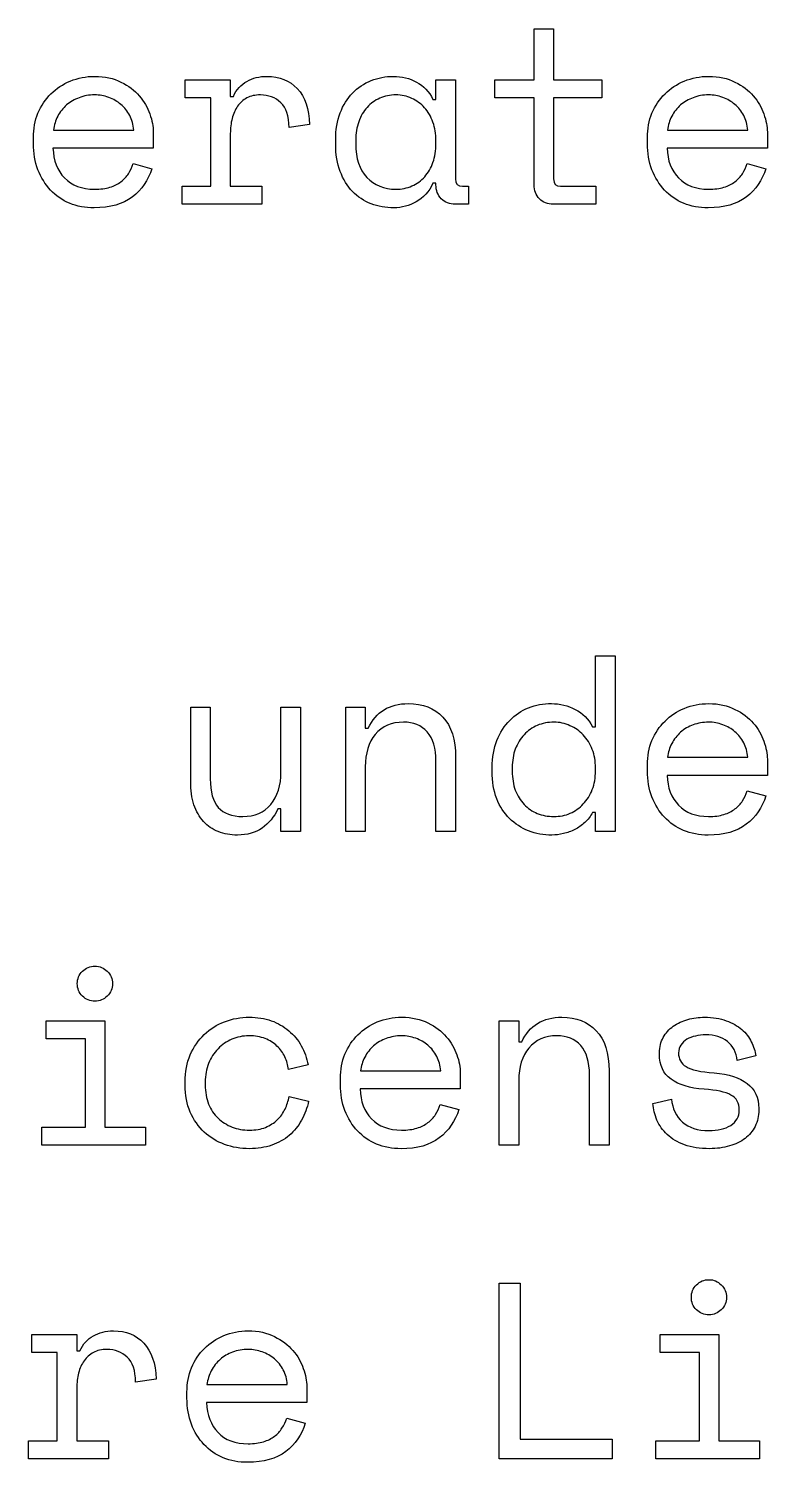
# Model space of a CAD drawing. Extents: x 0 to 841, y 0 to 662.
# Drawn here: x 102.25 to 114.72, y 609.96 to 634.14 of the extents above; entities that cross this region are included whole.
import ezdxf

# ---------------------------------------------------------------- set-up
doc = ezdxf.new("R2010")
doc.units = 0
doc.layers.get('0').update_dxf_attribs({"linetype": 'CONTINUOUS'})

msp = doc.modelspace()

# ---------------------------------------------------------------- linework, layer by layer
at = {"color": 7}
for points in [[(110.1227, 633.280711), (110.7831, 633.280711), (110.7831, 634.144311), (111.1133, 634.144311), (111.1133, 633.280711), (111.926099, 633.280711), (111.926099, 632.975911), (111.1133, 632.975911), (111.1133, 631.612778)], [(105.65654, 632.374778), (105.65654, 631.485778), (106.189939, 631.485778), (106.189939, 631.180978), (104.84374, 631.180978), (104.84374, 631.485778), (105.32634, 631.485778), (105.32634, 632.975911), (104.89454, 632.975911), (104.89454, 633.280711)], [(104.89454, 633.280711), (105.65654, 633.280711), (105.65654, 633.001311), (105.70734, 633.001311)], [(109.077069, 632.950511), (109.127869, 632.950511), (109.127869, 633.280711), (109.458069, 633.280711), (109.458069, 631.612778)], [(110.7831, 631.511178), (110.7831, 632.975911), (110.1227, 632.975911), (110.1227, 633.280711)], [(104.356909, 632.400178), (104.356909, 632.129245), (102.663576, 632.129245)], [(102.672043, 632.434045), (104.026709, 632.434045)], [(106.994273, 632.527178), (106.647139, 632.476378)], [(114.720096, 632.400178), (114.720096, 632.129245), (113.026763, 632.129245)], [(113.03523, 632.434045), (114.389896, 632.434045)], [(102.333376, 632.205445), (102.333376, 632.307045)], [(107.434536, 632.196978), (107.434536, 632.264711)], [(107.773203, 632.264711), (107.773203, 632.196978)], [(109.127869, 632.205445), (109.127869, 632.256245)], [(112.696563, 632.205445), (112.696563, 632.307045)], [(104.018243, 631.866778), (104.331509, 631.782112)], [(114.381429, 631.866778), (114.694696, 631.782112)], [(109.127869, 631.536578), (109.077069, 631.536578)], [(109.127869, 631.511178), (109.127869, 631.536578)], [(109.572369, 631.485778), (109.678203, 631.485778), (109.678203, 631.180978), (109.453836, 631.180978)], [(111.2276, 631.485778), (111.824499, 631.485778), (111.824499, 631.180978), (111.109066, 631.180978)], [(111.769466, 622.367181), (111.820266, 622.367181), (111.820266, 623.56098), (112.150466, 623.56098), (112.150466, 620.597648), (111.820266, 620.597648), (111.820266, 620.919381)], [(104.987673, 621.444314), (104.987673, 622.697381), (105.317873, 622.697381), (105.317873, 621.486648)], [(106.511673, 622.697381), (106.841873, 622.697381), (106.841873, 620.597648), (106.511673, 620.597648), (106.511673, 620.978648), (106.460873, 620.978648)], [(106.511673, 621.605181), (106.511673, 622.697381)], [(107.93407, 620.597648), (107.60387, 620.597648), (107.60387, 622.697381), (107.93407, 622.697381), (107.93407, 622.341781), (107.98487, 622.341781)], [(107.93407, 621.689848), (107.93407, 620.597648)], [(109.458069, 621.850714), (109.458069, 620.597648), (109.127869, 620.597648), (109.127869, 621.782981)], [(110.076133, 621.613648), (110.076133, 621.681381)], [(110.4148, 621.681381), (110.4148, 621.613648)], [(111.820266, 621.622114), (111.820266, 621.672914)], [(112.696563, 621.622114), (112.696563, 621.723714)], [(114.720096, 621.816848), (114.720096, 621.545914), (113.026763, 621.545914)], [(113.03523, 621.850714), (114.389896, 621.850714)], [(114.381429, 621.283448), (114.694696, 621.198781)], [(111.820266, 620.919381), (111.769466, 620.919381)], [(110.524866, 615.305983), (110.194666, 615.305983), (110.194666, 617.405715), (110.524866, 617.405715), (110.524866, 617.050115), (110.575666, 617.050115)], [(112.899763, 616.838449), (112.899763, 616.863849)], [(106.968873, 616.660649), (106.638673, 616.584449)], [(114.525363, 616.813049), (114.212096, 616.736849)], [(104.89454, 616.321982), (104.89454, 616.372782)], [(105.233206, 616.372782), (105.233206, 616.321982)], [(107.51497, 616.330449), (107.51497, 616.432049)], [(109.538503, 616.525182), (109.538503, 616.254249), (107.84517, 616.254249)], [(107.853636, 616.559049), (109.208303, 616.559049)], [(110.524866, 616.398182), (110.524866, 615.305983)], [(112.048866, 616.559049), (112.048866, 615.305983), (111.718666, 615.305983), (111.718666, 616.491316)], [(106.647139, 616.127249), (106.977339, 616.051049)], [(109.199836, 615.991782), (109.513103, 615.907116)], [(112.789696, 616.008716), (113.102963, 616.084916)], [(114.576163, 615.924049), (114.576163, 615.898649)], [(103.065743, 611.208117), (103.065743, 610.319117), (103.599143, 610.319117), (103.599143, 610.014317), (102.252943, 610.014317), (102.252943, 610.319117), (102.735543, 610.319117), (102.735543, 611.80925), (102.303743, 611.80925), (102.303743, 612.11405)], [(102.303743, 612.11405), (103.065743, 612.11405), (103.065743, 611.83465), (103.116543, 611.83465)], [(104.403476, 611.360517), (104.056343, 611.309717)], [(105.26284, 611.267384), (106.617506, 611.267384)], [(104.924173, 611.038784), (104.924173, 611.140384)], [(106.947706, 611.233517), (106.947706, 610.962584), (105.254373, 610.962584)], [(106.609039, 610.700117), (106.922306, 610.615451)]]:
    msp.add_lwpolyline(points, dxfattribs=at)
for points in [[(103.36631, 633.026711)], [(113.729496, 633.026711)], [(108.450536, 631.434978)], [(113.729496, 622.443381)], [(111.117533, 620.851648)], [(103.07421, 618.032249)], [(102.473076, 615.610783), (103.209676, 615.610783), (103.209676, 617.100915), (102.549276, 617.100915), (102.549276, 617.405715), (103.539876, 617.405715), (103.539876, 615.610783), (104.225676, 615.610783), (104.225676, 615.305983), (102.473076, 615.305983)], [(108.547903, 617.151715)], [(113.221496, 616.863849)], [(110.194666, 612.97765), (110.550266, 612.97765), (110.550266, 610.344517), (112.099666, 610.344517), (112.099666, 610.014317), (110.194666, 610.014317)], [(113.437396, 612.740583)], [(112.836263, 610.319117), (113.572863, 610.319117), (113.572863, 611.80925), (112.912463, 611.80925), (112.912463, 612.11405), (113.903063, 612.11405), (113.903063, 610.319117), (114.588863, 610.319117), (114.588863, 610.014317), (112.836263, 610.014317)], [(105.957106, 611.86005)]]:
    msp.add_lwpolyline(points, close=True, dxfattribs=at)
for points in [[(102.955676, 633.259544), (103.082676, 633.313167), (103.219554, 633.339978), (103.36631, 633.339978)], [(103.36631, 633.339978), (103.538465, 633.339978), (103.686632, 633.307522), (103.810809, 633.242611)], [(105.93594, 633.255311), (106.034717, 633.311756), (106.147606, 633.339978), (106.274606, 633.339978)], [(106.274606, 633.339978), (106.486273, 633.339978), (106.657017, 633.270833), (106.786839, 633.132544)], [(108.031436, 633.268011), (108.14997, 633.315989), (108.275558, 633.339978), (108.408203, 633.339978)], [(108.408203, 633.339978), (108.552136, 633.339978), (108.681958, 633.307522), (108.797669, 633.242611)], [(113.318863, 633.259544), (113.445863, 633.313167), (113.582741, 633.339978), (113.729496, 633.339978)], [(113.729496, 633.339978), (113.901652, 633.339978), (114.049818, 633.307522), (114.173996, 633.242611)], [(102.409576, 632.717678), (102.463199, 632.844678), (102.536576, 632.953333), (102.62971, 633.043645)], [(102.62971, 633.043645), (102.722843, 633.136778), (102.831499, 633.208744), (102.955676, 633.259544)], [(103.810809, 633.242611), (103.937809, 633.180522), (104.04082, 633.102911), (104.119843, 633.009778)], [(105.70734, 633.001311), (105.760962, 633.117022), (105.837162, 633.201689), (105.93594, 633.255311)], [(106.786839, 633.132544), (106.916662, 632.994256), (106.985806, 632.792467), (106.994273, 632.527178)], [(107.510736, 632.721911), (107.561536, 632.854556), (107.630681, 632.966033), (107.71817, 633.056345)], [(107.71817, 633.056345), (107.808481, 633.149478), (107.912903, 633.220033), (108.031436, 633.268011)], [(108.797669, 633.242611), (108.916203, 633.180522), (109.009336, 633.083156), (109.077069, 632.950511)], [(112.772763, 632.717678), (112.826385, 632.844678), (112.899763, 632.953333), (112.992896, 633.043645)], [(112.992896, 633.043645), (113.08603, 633.136778), (113.194685, 633.208744), (113.318863, 633.259544)], [(114.173996, 633.242611), (114.300996, 633.180522), (114.404007, 633.102911), (114.483029, 633.009778)], [(102.892176, 632.857378), (102.83291, 632.803756), (102.783521, 632.740256), (102.74401, 632.666878)], [(103.103843, 632.980145), (103.024821, 632.951922), (102.954265, 632.911), (102.892176, 632.857378)], [(103.36631, 633.026711), (103.273176, 633.026711), (103.185687, 633.011189), (103.103843, 632.980145)], [(103.603376, 632.984378), (103.527176, 633.0126), (103.448154, 633.026711), (103.36631, 633.026711)], [(103.810809, 632.865845), (103.751543, 632.916645), (103.682398, 632.956156), (103.603376, 632.984378)], [(103.958976, 632.679578), (103.922287, 632.752956), (103.872898, 632.815045), (103.810809, 632.865845)], [(104.119843, 633.009778), (104.201687, 632.916645), (104.260954, 632.815045), (104.297643, 632.704978)], [(105.779306, 632.836211), (105.736973, 632.776945), (105.705928, 632.7078), (105.686173, 632.628778)], [(105.93594, 632.975911), (105.873851, 632.942045), (105.82164, 632.895478), (105.779306, 632.836211)], [(106.164539, 633.026711), (106.077051, 633.026711), (106.000851, 633.009778), (105.93594, 632.975911)], [(106.507439, 632.895478), (106.414306, 632.982967), (106.300006, 633.026711), (106.164539, 633.026711)], [(106.647139, 632.476378), (106.647139, 632.671111), (106.600573, 632.810811), (106.507439, 632.895478)], [(107.963703, 632.815045), (107.904436, 632.750133), (107.85787, 632.6697), (107.824003, 632.573745)], [(108.179603, 632.971678), (108.097759, 632.934989), (108.025792, 632.882778), (107.963703, 632.815045)], [(108.450536, 633.026711), (108.351758, 633.026711), (108.261447, 633.008367), (108.179603, 632.971678)], [(108.717236, 632.967445), (108.635392, 633.006956), (108.546492, 633.026711), (108.450536, 633.026711)], [(108.933136, 632.810811), (108.873869, 632.878545), (108.801903, 632.930756), (108.717236, 632.967445)], [(109.077069, 632.565278), (109.043203, 632.661234), (108.995225, 632.743078), (108.933136, 632.810811)], [(113.255363, 632.857378), (113.196096, 632.803756), (113.146707, 632.740256), (113.107196, 632.666878)], [(113.46703, 632.980145), (113.388007, 632.951922), (113.317452, 632.911), (113.255363, 632.857378)], [(113.729496, 633.026711), (113.636363, 633.026711), (113.548874, 633.011189), (113.46703, 632.980145)], [(113.966563, 632.984378), (113.890363, 633.0126), (113.811341, 633.026711), (113.729496, 633.026711)], [(114.173996, 632.865845), (114.114729, 632.916645), (114.045585, 632.956156), (113.966563, 632.984378)], [(114.322163, 632.679578), (114.285474, 632.752956), (114.236085, 632.815045), (114.173996, 632.865845)], [(114.483029, 633.009778), (114.564874, 632.916645), (114.62414, 632.815045), (114.660829, 632.704978)], [(102.333376, 632.307045), (102.333376, 632.4538), (102.358776, 632.590678), (102.409576, 632.717678)], [(102.74401, 632.666878), (102.707321, 632.596322), (102.683332, 632.518711), (102.672043, 632.434045)], [(104.026709, 632.434045), (104.021065, 632.524356), (103.998487, 632.6062), (103.958976, 632.679578)], [(104.297643, 632.704978), (104.337154, 632.594911), (104.356909, 632.493311), (104.356909, 632.400178)], [(105.686173, 632.628778), (105.666417, 632.549756), (105.65654, 632.465089), (105.65654, 632.374778)], [(107.434536, 632.264711), (107.434536, 632.436867), (107.459936, 632.589267), (107.510736, 632.721911)], [(107.824003, 632.573745), (107.790136, 632.480611), (107.773203, 632.3776), (107.773203, 632.264711)], [(109.127869, 632.256245), (109.127869, 632.369134), (109.110936, 632.472145), (109.077069, 632.565278)], [(112.696563, 632.307045), (112.696563, 632.4538), (112.721963, 632.590678), (112.772763, 632.717678)], [(113.107196, 632.666878), (113.070507, 632.596322), (113.046519, 632.518711), (113.03523, 632.434045)], [(114.389896, 632.434045), (114.384252, 632.524356), (114.361674, 632.6062), (114.322163, 632.679578)], [(114.660829, 632.704978), (114.70034, 632.594911), (114.720096, 632.493311), (114.720096, 632.400178)], [(102.409576, 631.765178), (102.358776, 631.897823), (102.333376, 632.044578), (102.333376, 632.205445)], [(102.663576, 632.129245), (102.672043, 631.9204), (102.736954, 631.752478), (102.85831, 631.625478)], [(107.510736, 631.735545), (107.459936, 631.868189), (107.434536, 632.022), (107.434536, 632.196978)], [(107.773203, 632.196978), (107.773203, 631.957089), (107.835292, 631.769412), (107.95947, 631.633945)], [(109.077069, 631.887945), (109.110936, 631.9839), (109.127869, 632.089734), (109.127869, 632.205445)], [(112.772763, 631.765178), (112.721963, 631.897823), (112.696563, 632.044578), (112.696563, 632.205445)], [(113.026763, 632.129245), (113.03523, 631.9204), (113.100141, 631.752478), (113.221496, 631.625478)], [(103.937809, 631.697445), (103.971676, 631.751067), (103.998487, 631.807512), (104.018243, 631.866778)], [(108.937369, 631.646645), (108.996636, 631.714378), (109.043203, 631.794812), (109.077069, 631.887945)], [(114.300996, 631.697445), (114.334863, 631.751067), (114.361674, 631.807512), (114.381429, 631.866778)], [(102.621243, 631.422278), (102.530932, 631.518234), (102.460376, 631.632534), (102.409576, 631.765178)], [(102.85831, 631.625478), (102.979665, 631.498478), (103.148998, 631.434978), (103.36631, 631.434978)], [(103.810809, 631.561978), (103.864432, 631.601489), (103.906765, 631.646645), (103.937809, 631.697445)], [(104.331509, 631.782112), (104.272243, 631.587378), (104.162176, 631.427923), (104.001309, 631.303745)], [(107.71817, 631.396878), (107.630681, 631.490012), (107.561536, 631.6029), (107.510736, 631.735545)], [(107.95947, 631.633945), (108.08647, 631.5013), (108.250159, 631.434978), (108.450536, 631.434978)], [(108.721469, 631.490012), (108.806136, 631.5267), (108.878103, 631.578912), (108.937369, 631.646645)], [(109.458069, 631.612778), (109.458069, 631.528112), (109.496169, 631.485778), (109.572369, 631.485778)], [(111.1133, 631.612778), (111.1133, 631.528112), (111.1514, 631.485778), (111.2276, 631.485778)], [(112.98443, 631.422278), (112.894119, 631.518234), (112.823563, 631.632534), (112.772763, 631.765178)], [(113.221496, 631.625478), (113.342852, 631.498478), (113.512185, 631.434978), (113.729496, 631.434978)], [(114.173996, 631.561978), (114.227618, 631.601489), (114.269952, 631.646645), (114.300996, 631.697445)], [(114.694696, 631.782112), (114.635429, 631.587378), (114.525363, 631.427923), (114.364496, 631.303745)], [(102.942976, 631.197912), (102.818799, 631.251534), (102.711554, 631.326323), (102.621243, 631.422278)], [(103.36631, 631.434978), (103.465087, 631.434978), (103.551165, 631.446267), (103.624543, 631.468845)], [(103.624543, 631.468845), (103.697921, 631.491423), (103.760009, 631.522467), (103.810809, 631.561978)], [(108.031436, 631.189445), (107.912903, 631.237423), (107.808481, 631.306567), (107.71817, 631.396878)], [(108.450536, 631.434978), (108.549314, 631.434978), (108.639625, 631.453323), (108.721469, 631.490012)], [(109.077069, 631.536578), (109.009336, 631.395467), (108.914792, 631.291045), (108.793436, 631.223312)], [(109.216769, 631.274112), (109.157503, 631.336201), (109.127869, 631.415223), (109.127869, 631.511178)], [(110.872, 631.274112), (110.812733, 631.336201), (110.7831, 631.415223), (110.7831, 631.511178)], [(113.306163, 631.197912), (113.181985, 631.251534), (113.074741, 631.326323), (112.98443, 631.422278)], [(113.729496, 631.434978), (113.828274, 631.434978), (113.914352, 631.446267), (113.987729, 631.468845)], [(113.987729, 631.468845), (114.061107, 631.491423), (114.123196, 631.522467), (114.173996, 631.561978)], [(103.357843, 631.121712), (103.208265, 631.121712), (103.069976, 631.147112), (102.942976, 631.197912)], [(104.001309, 631.303745), (103.843265, 631.182389), (103.628776, 631.121712), (103.357843, 631.121712)], [(108.41667, 631.121712), (108.278381, 631.121712), (108.14997, 631.144289), (108.031436, 631.189445)], [(108.793436, 631.223312), (108.674903, 631.155578), (108.549314, 631.121712), (108.41667, 631.121712)], [(109.453836, 631.180978), (109.35788, 631.180978), (109.278858, 631.212023), (109.216769, 631.274112)], [(111.109066, 631.180978), (111.013111, 631.180978), (110.934088, 631.212023), (110.872, 631.274112)], [(113.72103, 631.121712), (113.571452, 631.121712), (113.433163, 631.147112), (113.306163, 631.197912)], [(114.364496, 631.303745), (114.206452, 631.182389), (113.991963, 631.121712), (113.72103, 631.121712)], [(107.98487, 622.341781), (108.114692, 622.618358), (108.34047, 622.756647), (108.662203, 622.756647)], [(108.662203, 622.756647), (108.904914, 622.756647), (109.098236, 622.680447), (109.242169, 622.528047)], [(110.372466, 622.473014), (110.462777, 622.566147), (110.568611, 622.636703), (110.689966, 622.684681)], [(110.689966, 622.684681), (110.811322, 622.732658), (110.939733, 622.756647), (111.0752, 622.756647)], [(111.0752, 622.756647), (111.219133, 622.756647), (111.353188, 622.724192), (111.477366, 622.659281)], [(111.477366, 622.659281), (111.604366, 622.597192), (111.701733, 622.499825), (111.769466, 622.367181)], [(112.992896, 622.460314), (113.08603, 622.553447), (113.194685, 622.625414), (113.318863, 622.676214)], [(113.318863, 622.676214), (113.445863, 622.729836), (113.582741, 622.756647), (113.729496, 622.756647)], [(113.729496, 622.756647), (113.901652, 622.756647), (114.049818, 622.724192), (114.173996, 622.659281)], [(114.173996, 622.659281), (114.300996, 622.597192), (114.404007, 622.519581), (114.483029, 622.426447)], [(108.577536, 622.443381), (108.377158, 622.443381), (108.219114, 622.374236), (108.103403, 622.235947)], [(108.979703, 622.278281), (108.880925, 622.388347), (108.746869, 622.443381), (108.577536, 622.443381)], [(109.242169, 622.528047), (109.386103, 622.37847), (109.458069, 622.152692), (109.458069, 621.850714)], [(110.156566, 622.134347), (110.210189, 622.269814), (110.282155, 622.382703), (110.372466, 622.473014)], [(111.117533, 622.443381), (111.018755, 622.443381), (110.925622, 622.425036), (110.838133, 622.388347)], [(111.388466, 622.384114), (111.303799, 622.423625), (111.213488, 622.443381), (111.117533, 622.443381)], [(112.772763, 622.134347), (112.826385, 622.261347), (112.899763, 622.370003), (112.992896, 622.460314)], [(113.46703, 622.396814), (113.388007, 622.368592), (113.317452, 622.32767), (113.255363, 622.274047)], [(113.729496, 622.443381), (113.636363, 622.443381), (113.548874, 622.427858), (113.46703, 622.396814)], [(113.966563, 622.401047), (113.890363, 622.42927), (113.811341, 622.443381), (113.729496, 622.443381)], [(114.173996, 622.282514), (114.114729, 622.333314), (114.045585, 622.372825), (113.966563, 622.401047)], [(114.483029, 622.426447), (114.564874, 622.333314), (114.62414, 622.231714), (114.660829, 622.121647)], [(108.103403, 622.235947), (107.990514, 622.100481), (107.93407, 621.918447), (107.93407, 621.689848)], [(109.127869, 621.782981), (109.127869, 622.003114), (109.078481, 622.168214), (108.979703, 622.278281)], [(110.613766, 622.231714), (110.551677, 622.163981), (110.502289, 622.083547), (110.4656, 621.990414)], [(110.838133, 622.388347), (110.753466, 622.351658), (110.678677, 622.299447), (110.613766, 622.231714)], [(111.612833, 622.227481), (111.550744, 622.295214), (111.475955, 622.347425), (111.388466, 622.384114)], [(111.765233, 621.981947), (111.728544, 622.077903), (111.677744, 622.159747), (111.612833, 622.227481)], [(113.255363, 622.274047), (113.196096, 622.220425), (113.146707, 622.156925), (113.107196, 622.083547)], [(114.322163, 622.096247), (114.285474, 622.169625), (114.236085, 622.231714), (114.173996, 622.282514)], [(110.076133, 621.681381), (110.076133, 621.850714), (110.102944, 622.001703), (110.156566, 622.134347)], [(110.4656, 621.990414), (110.431733, 621.897281), (110.4148, 621.79427), (110.4148, 621.681381)], [(111.820266, 621.672914), (111.820266, 621.785803), (111.801922, 621.888814), (111.765233, 621.981947)], [(112.696563, 621.723714), (112.696563, 621.87047), (112.721963, 622.007347), (112.772763, 622.134347)], [(113.107196, 622.083547), (113.070507, 622.012992), (113.046519, 621.935381), (113.03523, 621.850714)], [(114.389896, 621.850714), (114.384252, 621.941025), (114.361674, 622.02287), (114.322163, 622.096247)], [(114.660829, 622.121647), (114.70034, 622.011581), (114.720096, 621.909981), (114.720096, 621.816848)], [(105.042706, 621.050614), (105.006018, 621.163503), (104.987673, 621.294737), (104.987673, 621.444314)], [(105.317873, 621.486648), (105.317873, 621.266514), (105.363029, 621.105648), (105.45334, 621.004048)], [(106.338106, 621.054848), (106.453817, 621.193137), (106.511673, 621.376581), (106.511673, 621.605181)], [(110.152333, 621.152214), (110.101533, 621.287681), (110.076133, 621.441492), (110.076133, 621.613648)], [(110.4148, 621.613648), (110.4148, 621.495114), (110.431733, 621.389281), (110.4656, 621.296148)], [(111.765233, 621.304614), (111.801922, 621.40057), (111.820266, 621.506403), (111.820266, 621.622114)], [(112.772763, 621.181848), (112.721963, 621.314492), (112.696563, 621.461248), (112.696563, 621.622114)], [(113.026763, 621.545914), (113.03523, 621.33707), (113.100141, 621.169148), (113.221496, 621.042148)], [(110.4656, 621.296148), (110.502289, 621.203014), (110.551677, 621.122581), (110.613766, 621.054848)], [(111.612833, 621.063314), (111.677744, 621.131048), (111.728544, 621.211481), (111.765233, 621.304614)], [(112.98443, 620.838948), (112.894119, 620.934903), (112.823563, 621.049203), (112.772763, 621.181848)], [(114.300996, 621.114114), (114.334863, 621.167737), (114.361674, 621.224181), (114.381429, 621.283448)], [(114.694696, 621.198781), (114.635429, 621.004048), (114.525363, 620.844592), (114.364496, 620.720414)], [(105.203573, 620.766981), (105.13584, 620.843181), (105.082218, 620.937726), (105.042706, 621.050614)], [(105.45334, 621.004048), (105.543651, 620.902448), (105.68194, 620.851648), (105.868206, 620.851648)], [(105.868206, 620.851648), (106.068584, 620.851648), (106.225217, 620.919381), (106.338106, 621.054848)], [(106.460873, 620.978648), (106.393139, 620.843181), (106.304239, 620.735937), (106.194173, 620.656915)], [(110.368233, 620.817781), (110.277922, 620.908092), (110.205955, 621.01957), (110.152333, 621.152214)], [(110.613766, 621.054848), (110.678677, 620.989937), (110.753466, 620.939137), (110.838133, 620.902448)], [(111.392699, 620.906681), (111.477366, 620.94337), (111.550744, 620.995581), (111.612833, 621.063314)], [(113.221496, 621.042148), (113.342852, 620.915148), (113.512185, 620.851648), (113.729496, 620.851648)], [(113.987729, 620.885514), (114.061107, 620.908092), (114.123196, 620.939137), (114.173996, 620.978648)], [(114.173996, 620.978648), (114.227618, 621.018159), (114.269952, 621.063314), (114.300996, 621.114114)], [(105.45334, 620.597648), (105.357384, 620.634337), (105.274129, 620.690781), (105.203573, 620.766981)], [(110.689966, 620.610348), (110.568611, 620.658326), (110.461366, 620.72747), (110.368233, 620.817781)], [(110.838133, 620.902448), (110.9228, 620.868581), (111.015933, 620.851648), (111.117533, 620.851648)], [(111.117533, 620.851648), (111.216311, 620.851648), (111.308033, 620.869992), (111.392699, 620.906681)], [(111.638233, 620.750048), (111.587433, 620.70207), (111.530988, 620.662559), (111.468899, 620.631515)], [(111.769466, 620.919381), (111.735599, 620.85447), (111.691855, 620.798026), (111.638233, 620.750048)], [(113.306163, 620.614581), (113.181985, 620.668203), (113.074741, 620.742992), (112.98443, 620.838948)], [(114.364496, 620.720414), (114.206452, 620.599059), (113.991963, 620.538381), (113.72103, 620.538381)], [(113.729496, 620.851648), (113.828274, 620.851648), (113.914352, 620.862937), (113.987729, 620.885514)], [(105.775073, 620.538381), (105.659362, 620.538381), (105.552117, 620.558137), (105.45334, 620.597648)], [(106.194173, 620.656915), (106.084106, 620.577892), (105.944406, 620.538381), (105.775073, 620.538381)], [(111.083666, 620.538381), (110.942555, 620.538381), (110.811322, 620.56237), (110.689966, 620.610348)], [(111.278399, 620.563781), (111.210666, 620.546848), (111.145755, 620.538381), (111.083666, 620.538381)], [(111.468899, 620.631515), (111.409633, 620.60047), (111.346133, 620.577892), (111.278399, 620.563781)], [(113.72103, 620.538381), (113.571452, 620.538381), (113.433163, 620.563781), (113.306163, 620.614581)], [(103.158876, 618.239682), (103.218143, 618.298948), (103.288698, 618.328582), (103.370543, 618.328582)], [(103.370543, 618.328582), (103.452387, 618.328582), (103.521532, 618.298948), (103.577976, 618.239682)], [(103.07421, 618.032249), (103.07421, 618.114093), (103.102432, 618.183237), (103.158876, 618.239682)], [(103.577976, 618.239682), (103.637243, 618.183237), (103.666876, 618.114093), (103.666876, 618.032249)], [(103.158876, 617.820582), (103.102432, 617.879849), (103.07421, 617.950404), (103.07421, 618.032249)], [(103.370543, 617.735915), (103.288698, 617.735915), (103.218143, 617.764137), (103.158876, 617.820582)], [(103.577976, 617.820582), (103.521532, 617.764137), (103.452387, 617.735915), (103.370543, 617.735915)], [(103.666876, 618.032249), (103.666876, 617.950404), (103.637243, 617.879849), (103.577976, 617.820582)], [(105.216273, 617.172882), (105.315051, 617.266015), (105.429351, 617.337982), (105.559173, 617.388782)], [(105.559173, 617.388782), (105.691817, 617.439582), (105.831517, 617.464982), (105.978273, 617.464982)], [(105.978273, 617.464982), (106.110917, 617.464982), (106.233684, 617.445226), (106.346573, 617.405715)], [(106.346573, 617.405715), (106.459462, 617.366204), (106.558239, 617.30976), (106.642906, 617.236382)], [(107.811303, 617.168649), (107.904436, 617.261782), (108.013092, 617.333749), (108.13727, 617.384549)], [(108.13727, 617.384549), (108.26427, 617.438171), (108.401147, 617.464982), (108.547903, 617.464982)], [(108.547903, 617.464982), (108.720058, 617.464982), (108.868225, 617.432526), (108.992403, 617.367615)], [(108.992403, 617.367615), (109.119403, 617.305527), (109.222414, 617.227915), (109.301436, 617.134782)], [(110.575666, 617.050115), (110.705489, 617.326693), (110.931266, 617.464982), (111.252999, 617.464982)], [(111.252999, 617.464982), (111.495711, 617.464982), (111.689033, 617.388782), (111.832966, 617.236382)], [(112.963263, 617.122082), (113.005596, 617.198282), (113.062041, 617.261782), (113.132596, 617.312582)], [(113.132596, 617.312582), (113.205974, 617.363382), (113.287819, 617.401482), (113.37813, 617.426882)], [(113.37813, 617.426882), (113.468441, 617.452282), (113.562985, 617.464982), (113.661763, 617.464982)], [(113.661763, 617.464982), (113.800052, 617.464982), (113.921407, 617.445226), (114.025829, 617.405715)], [(114.025829, 617.405715), (114.130252, 617.369026), (114.217741, 617.319638), (114.288296, 617.257549)], [(104.979206, 616.829982), (105.038473, 616.965449), (105.117495, 617.079749), (105.216273, 617.172882)], [(105.68194, 617.092449), (105.594451, 617.05576), (105.51684, 617.002138), (105.449106, 616.931582)], [(105.969806, 617.151715), (105.868206, 617.151715), (105.772251, 617.13196), (105.68194, 617.092449)], [(106.244973, 617.105149), (106.165951, 617.136193), (106.074228, 617.151715), (105.969806, 617.151715)], [(106.443939, 616.978149), (106.390317, 617.031771), (106.323995, 617.074104), (106.244973, 617.105149)], [(106.642906, 617.236382), (106.730395, 617.165827), (106.80095, 617.08116), (106.854573, 616.982382)], [(107.59117, 616.842682), (107.644792, 616.969682), (107.71817, 617.078338), (107.811303, 617.168649)], [(108.285436, 617.105149), (108.206414, 617.076927), (108.135859, 617.036004), (108.07377, 616.982382)], [(108.547903, 617.151715), (108.45477, 617.151715), (108.367281, 617.136193), (108.285436, 617.105149)], [(108.784969, 617.109382), (108.708769, 617.137604), (108.629747, 617.151715), (108.547903, 617.151715)], [(108.992403, 616.990849), (108.933136, 617.041649), (108.863992, 617.08116), (108.784969, 617.109382)], [(109.301436, 617.134782), (109.38328, 617.041649), (109.442547, 616.940049), (109.479236, 616.829982)], [(111.168333, 617.151715), (110.967955, 617.151715), (110.809911, 617.082571), (110.6942, 616.944282)], [(111.570499, 616.986615), (111.471722, 617.096682), (111.337666, 617.151715), (111.168333, 617.151715)], [(111.832966, 617.236382), (111.976899, 617.086804), (112.048866, 616.861027), (112.048866, 616.559049)], [(112.899763, 616.863849), (112.899763, 616.962627), (112.92093, 617.048704), (112.963263, 617.122082)], [(113.361196, 617.092449), (113.318863, 617.067049), (113.284996, 617.034593), (113.259596, 616.995082)], [(113.50513, 617.147482), (113.451507, 617.136193), (113.40353, 617.117849), (113.361196, 617.092449)], [(113.678696, 617.168649), (113.61943, 617.168649), (113.561574, 617.161593), (113.50513, 617.147482)], [(114.046996, 617.054349), (113.953863, 617.130549), (113.831096, 617.168649), (113.678696, 617.168649)], [(114.288296, 617.257549), (114.358852, 617.198282), (114.412474, 617.129138), (114.449163, 617.050115)], [(104.89454, 616.372782), (104.89454, 616.542116), (104.922762, 616.694516), (104.979206, 616.829982)], [(105.449106, 616.931582), (105.381373, 616.863849), (105.327751, 616.782004), (105.28824, 616.686049)], [(106.575173, 616.796116), (106.544128, 616.866671), (106.500384, 616.927349), (106.443939, 616.978149)], [(106.854573, 616.982382), (106.911017, 616.883604), (106.949117, 616.77636), (106.968873, 616.660649)], [(107.51497, 616.432049), (107.51497, 616.578804), (107.54037, 616.715682), (107.59117, 616.842682)], [(108.07377, 616.982382), (108.014503, 616.92876), (107.965114, 616.86526), (107.925603, 616.791882)], [(109.140569, 616.804582), (109.10388, 616.87796), (109.054492, 616.940049), (108.992403, 616.990849)], [(109.479236, 616.829982), (109.518747, 616.719916), (109.538503, 616.618316), (109.538503, 616.525182)], [(110.6942, 616.944282), (110.581311, 616.808816), (110.524866, 616.626782), (110.524866, 616.398182)], [(111.718666, 616.491316), (111.718666, 616.711449), (111.669277, 616.876549), (111.570499, 616.986615)], [(113.094496, 616.419349), (112.964674, 616.515304), (112.899763, 616.655004), (112.899763, 616.838449)], [(113.259596, 616.995082), (113.234196, 616.958393), (113.221496, 616.914649), (113.221496, 616.863849)], [(113.221496, 616.863849), (113.221496, 616.762249), (113.26383, 616.684638), (113.348496, 616.631016)], [(114.212096, 616.736849), (114.197985, 616.872316), (114.142952, 616.978149), (114.046996, 617.054349)], [(114.449163, 617.050115), (114.488674, 616.971093), (114.514074, 616.892071), (114.525363, 616.813049)], [(105.28824, 616.686049), (105.251551, 616.590093), (105.233206, 616.485671), (105.233206, 616.372782)], [(106.638673, 616.584449), (106.630206, 616.657827), (106.609039, 616.728382), (106.575173, 616.796116)], [(107.925603, 616.791882), (107.888914, 616.721327), (107.864925, 616.643716), (107.853636, 616.559049)], [(109.208303, 616.559049), (109.202658, 616.64936), (109.18008, 616.731204), (109.140569, 616.804582)], [(113.348496, 616.631016), (113.435985, 616.577393), (113.59403, 616.542116), (113.822629, 616.525182)], [(113.653296, 616.250016), (113.410585, 616.266949), (113.224319, 616.323393), (113.094496, 616.419349)], [(113.822629, 616.525182), (114.068163, 616.505427), (114.254429, 616.44616), (114.381429, 616.347382)], [(114.381429, 616.347382), (114.511252, 616.251427), (114.576163, 616.110316), (114.576163, 615.924049)], [(104.979206, 615.864782), (104.922762, 615.997427), (104.89454, 616.149827), (104.89454, 616.321982)], [(105.233206, 616.321982), (105.233206, 616.203449), (105.251551, 616.096205), (105.28824, 616.000249)], [(106.579406, 615.915582), (106.613273, 615.983316), (106.63585, 616.053871), (106.647139, 616.127249)], [(107.59117, 615.890182), (107.54037, 616.022827), (107.51497, 616.169582), (107.51497, 616.330449)], [(107.84517, 616.254249), (107.853636, 616.045405), (107.918547, 615.877482), (108.039903, 615.750482)], [(114.106263, 616.152649), (114.013129, 616.203449), (113.862141, 616.235905), (113.653296, 616.250016)], [(114.245963, 615.898649), (114.245963, 616.017182), (114.199396, 616.101849), (114.106263, 616.152649)], [(105.216273, 615.526116), (105.117495, 615.619249), (105.038473, 615.732138), (104.979206, 615.864782)], [(105.28824, 616.000249), (105.327751, 615.907116), (105.381373, 615.828094), (105.449106, 615.763182)], [(106.448173, 615.733549), (106.504617, 615.787171), (106.548362, 615.847849), (106.579406, 615.915582)], [(106.977339, 616.051049), (106.954761, 615.935338), (106.91525, 615.828094), (106.858806, 615.729316)], [(107.802836, 615.547283), (107.712525, 615.643238), (107.64197, 615.757538), (107.59117, 615.890182)], [(109.119403, 615.822449), (109.153269, 615.876071), (109.18008, 615.932516), (109.199836, 615.991782)], [(109.513103, 615.907116), (109.453836, 615.712382), (109.343769, 615.552927), (109.182903, 615.428749)], [(112.85743, 615.729316), (112.817919, 615.822449), (112.795341, 615.915582), (112.789696, 616.008716)], [(113.102963, 616.084916), (113.117074, 615.924049), (113.179163, 615.794227), (113.28923, 615.695449)], [(114.102029, 615.640416), (114.197985, 615.702505), (114.245963, 615.788582), (114.245963, 615.898649)], [(114.576163, 615.898649), (114.576163, 615.797049), (114.554996, 615.705327), (114.512663, 615.623483)], [(105.449106, 615.763182), (105.51684, 615.698271), (105.595862, 615.647471), (105.686173, 615.610783)], [(106.249206, 615.606549), (106.328228, 615.640416), (106.394551, 615.682749), (106.448173, 615.733549)], [(106.858806, 615.729316), (106.805184, 615.630538), (106.736039, 615.54446), (106.651373, 615.471083)], [(108.039903, 615.750482), (108.161259, 615.623483), (108.330592, 615.559983), (108.547903, 615.559983)], [(108.806136, 615.593849), (108.879514, 615.616427), (108.941603, 615.647471), (108.992403, 615.686982)], [(108.992403, 615.686982), (109.046025, 615.726494), (109.088358, 615.771649), (109.119403, 615.822449)], [(113.030996, 615.483783), (112.954796, 615.55716), (112.896941, 615.639005), (112.85743, 615.729316)], [(113.28923, 615.695449), (113.399296, 615.599494), (113.546052, 615.551516), (113.729496, 615.551516)], [(113.729496, 615.551516), (113.884718, 615.551516), (114.008896, 615.581149), (114.102029, 615.640416)], [(114.512663, 615.623483), (114.473152, 615.54446), (114.416707, 615.476727), (114.343329, 615.420283)], [(105.559173, 615.318683), (105.429351, 615.36666), (105.315051, 615.435805), (105.216273, 615.526116)], [(105.686173, 615.610783), (105.776484, 615.576916), (105.873851, 615.559983), (105.978273, 615.559983)], [(105.978273, 615.559983), (106.082695, 615.559983), (106.173006, 615.575505), (106.249206, 615.606549)], [(106.651373, 615.471083), (106.566706, 615.400527), (106.467928, 615.345494), (106.355039, 615.305983)], [(108.12457, 615.322916), (108.000392, 615.376538), (107.893147, 615.451327), (107.802836, 615.547283)], [(109.182903, 615.428749), (109.024858, 615.307394), (108.810369, 615.246716), (108.539436, 615.246716)], [(108.547903, 615.559983), (108.646681, 615.559983), (108.732758, 615.571271), (108.806136, 615.593849)], [(113.323096, 615.310216), (113.207385, 615.355371), (113.110019, 615.413227), (113.030996, 615.483783)], [(114.343329, 615.420283), (114.272774, 615.363838), (114.185285, 615.321505), (114.080863, 615.293283)], [(105.978273, 615.246716), (105.831517, 615.246716), (105.691817, 615.270705), (105.559173, 615.318683)], [(106.355039, 615.305983), (106.242151, 615.266471), (106.116562, 615.246716), (105.978273, 615.246716)], [(108.539436, 615.246716), (108.389858, 615.246716), (108.25157, 615.272116), (108.12457, 615.322916)], [(113.74643, 615.246716), (113.582741, 615.246716), (113.44163, 615.267883), (113.323096, 615.310216)], [(114.080863, 615.293283), (113.979263, 615.262238), (113.867785, 615.246716), (113.74643, 615.246716)], [(113.522063, 612.948017), (113.58133, 613.007283), (113.651885, 613.036917), (113.73373, 613.036917)], [(113.73373, 613.036917), (113.815574, 613.036917), (113.884718, 613.007283), (113.941163, 612.948017)], [(113.437396, 612.740583), (113.437396, 612.822428), (113.465618, 612.891572), (113.522063, 612.948017)], [(113.522063, 612.528917), (113.465618, 612.588183), (113.437396, 612.658739), (113.437396, 612.740583)], [(113.941163, 612.948017), (114.000429, 612.891572), (114.030063, 612.822428), (114.030063, 612.740583)], [(114.030063, 612.740583), (114.030063, 612.658739), (114.000429, 612.588183), (113.941163, 612.528917)], [(113.73373, 612.44425), (113.651885, 612.44425), (113.58133, 612.472472), (113.522063, 612.528917)], [(113.941163, 612.528917), (113.884718, 612.472472), (113.815574, 612.44425), (113.73373, 612.44425)], [(103.116543, 611.83465), (103.170165, 611.950361), (103.246365, 612.035028), (103.345143, 612.08865)], [(103.345143, 612.08865), (103.443921, 612.145095), (103.556809, 612.173317), (103.683809, 612.173317)], [(103.683809, 612.173317), (103.895476, 612.173317), (104.06622, 612.104172), (104.196043, 611.965883)], [(105.220506, 611.876984), (105.31364, 611.970117), (105.422295, 612.042083), (105.546473, 612.092883)], [(105.546473, 612.092883), (105.673473, 612.146506), (105.810351, 612.173317), (105.957106, 612.173317)], [(105.957106, 612.173317), (106.129262, 612.173317), (106.277428, 612.140861), (106.401606, 612.07595)], [(106.401606, 612.07595), (106.528606, 612.013861), (106.631617, 611.93625), (106.710639, 611.843117)], [(103.345143, 611.80925), (103.283054, 611.775384), (103.230843, 611.728817), (103.18851, 611.66955)], [(103.573743, 611.86005), (103.486254, 611.86005), (103.410054, 611.843117), (103.345143, 611.80925)], [(103.916643, 611.728817), (103.823509, 611.816306), (103.709209, 611.86005), (103.573743, 611.86005)], [(104.196043, 611.965883), (104.325865, 611.827595), (104.395009, 611.625806), (104.403476, 611.360517)], [(105.000373, 611.551017), (105.053995, 611.678017), (105.127373, 611.786672), (105.220506, 611.876984)], [(105.69464, 611.813484), (105.615617, 611.785261), (105.545062, 611.744339), (105.482973, 611.690717)], [(105.957106, 611.86005), (105.863973, 611.86005), (105.776484, 611.844528), (105.69464, 611.813484)], [(106.194173, 611.817717), (106.117973, 611.845939), (106.038951, 611.86005), (105.957106, 611.86005)], [(106.401606, 611.699184), (106.342339, 611.749984), (106.273195, 611.789495), (106.194173, 611.817717)], [(106.710639, 611.843117), (106.792484, 611.749984), (106.85175, 611.648384), (106.888439, 611.538317)], [(103.18851, 611.66955), (103.146176, 611.610284), (103.115132, 611.541139), (103.095376, 611.462117)], [(104.056343, 611.309717), (104.056343, 611.50445), (104.009776, 611.64415), (103.916643, 611.728817)], [(104.924173, 611.140384), (104.924173, 611.287139), (104.949573, 611.424017), (105.000373, 611.551017)], [(105.482973, 611.690717), (105.423706, 611.637095), (105.374317, 611.573595), (105.334806, 611.500217)], [(106.549773, 611.512917), (106.513084, 611.586295), (106.463695, 611.648384), (106.401606, 611.699184)], [(106.617506, 611.267384), (106.611862, 611.357695), (106.589284, 611.439539), (106.549773, 611.512917)], [(106.888439, 611.538317), (106.92795, 611.42825), (106.947706, 611.32665), (106.947706, 611.233517)], [(103.095376, 611.462117), (103.075621, 611.383095), (103.065743, 611.298428), (103.065743, 611.208117)], [(105.334806, 611.500217), (105.298117, 611.429661), (105.274129, 611.35205), (105.26284, 611.267384)], [(105.000373, 610.598517), (104.949573, 610.731162), (104.924173, 610.877917), (104.924173, 611.038784)], [(105.254373, 610.962584), (105.26284, 610.753739), (105.327751, 610.585817), (105.449106, 610.458817)], [(105.21204, 610.255617), (105.121729, 610.351573), (105.051173, 610.465873), (105.000373, 610.598517)], [(106.528606, 610.530784), (106.562473, 610.584406), (106.589284, 610.640851), (106.609039, 610.700117)], [(106.922306, 610.615451), (106.863039, 610.420717), (106.752973, 610.261262), (106.592106, 610.137084)], [(105.449106, 610.458817), (105.570462, 610.331817), (105.739795, 610.268317), (105.957106, 610.268317)], [(105.957106, 610.268317), (106.055884, 610.268317), (106.141962, 610.279606), (106.215339, 610.302184)], [(106.215339, 610.302184), (106.288717, 610.324762), (106.350806, 610.355806), (106.401606, 610.395317)], [(106.401606, 610.395317), (106.455228, 610.434828), (106.497562, 610.479984), (106.528606, 610.530784)], [(105.533773, 610.031251), (105.409595, 610.084873), (105.302351, 610.159662), (105.21204, 610.255617)], [(106.592106, 610.137084), (106.434062, 610.015728), (106.219573, 609.955051), (105.94864, 609.955051)], [(105.94864, 609.955051), (105.799062, 609.955051), (105.660773, 609.980451), (105.533773, 610.031251)]]:
    msp.add_open_spline(points, degree=3, dxfattribs=at)

doc.saveas('drawing.dxf')
